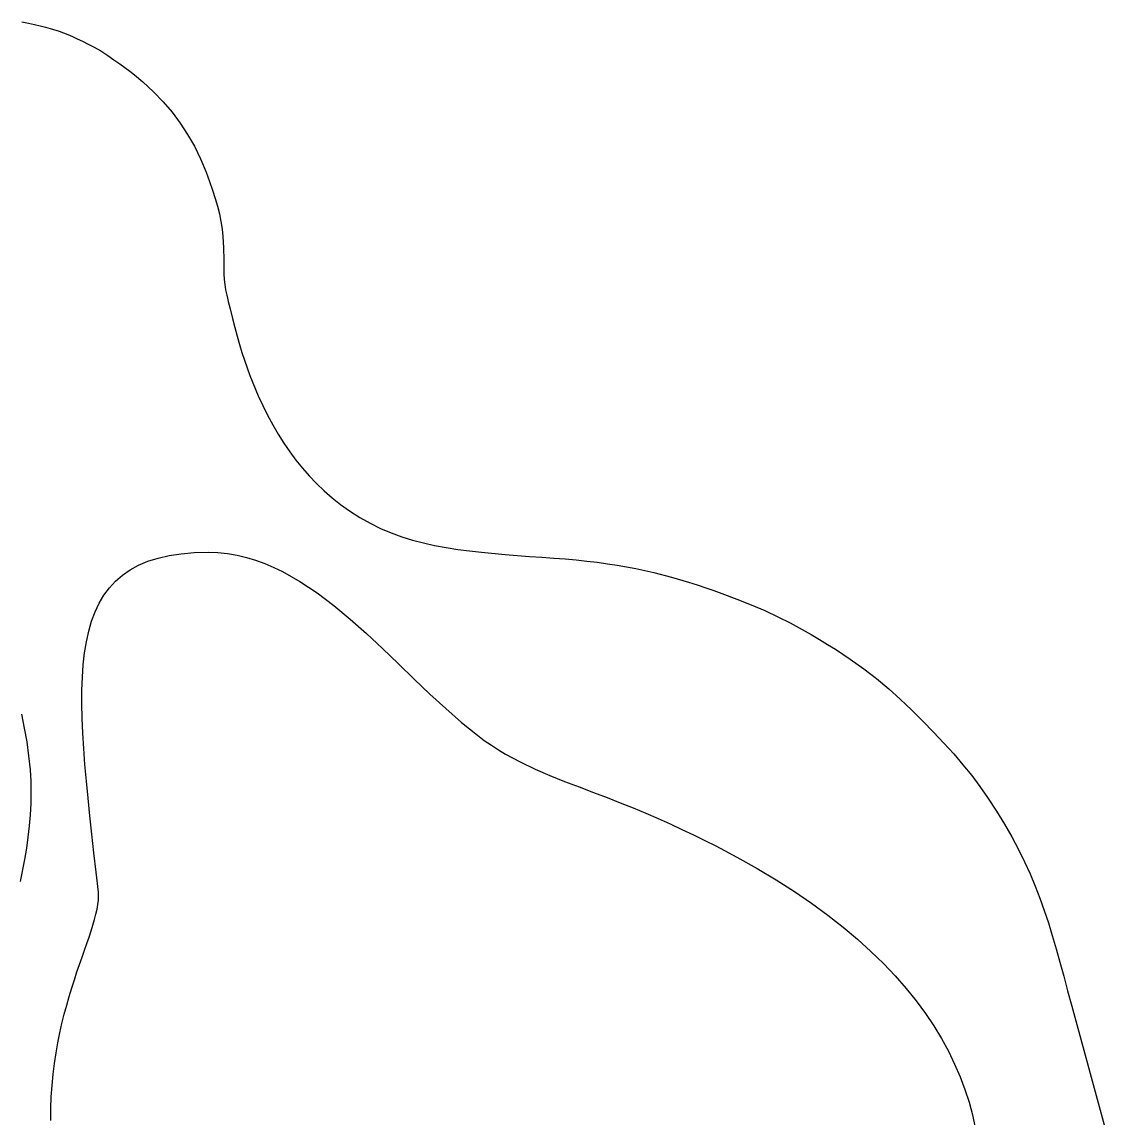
# Model space of a CAD drawing. Header units: millimetres. Extents: x 120 to 668, y 59 to 184.
# Drawn here: x 236.9 to 298.7, y 121.4 to 183.9 of the extents above; entities that cross this region are included whole.
import ezdxf

# ---------------------------------------------------------------- set-up
doc = ezdxf.new("R2010")
doc.units = ezdxf.units.MM
doc.layers.get('0').update_dxf_attribs({"linetype": 'CONTINUOUS', "true_color": 0xffffff})

msp = doc.modelspace()

# ---------------------------------------------------------------- linework, layer by layer
at = {"linetype": 'CONTINUOUS', "true_color": 0xffffff}
for points in [[(236.857, 183.855), (237.242, 183.777), (237.59, 183.702), (237.91, 183.63), (238.202, 183.56), (238.475, 183.487), (238.987, 183.327), (239.487, 183.137), (239.747, 183.025), (240.022, 182.897), (240.315, 182.757), (240.632, 182.595), (240.98, 182.415), (241.362, 182.212), (241.752, 181.95), (242.107, 181.702), (242.435, 181.472), (242.735, 181.255), (243.012, 181.045), (243.272, 180.84), (243.75, 180.437), (244.355, 179.872), (244.91, 179.297), (245.42, 178.707), (245.882, 178.092), (246.307, 177.45), (246.692, 176.772), (247.042, 176.055), (247.362, 175.292), (247.557, 174.77), (247.727, 174.277), (247.877, 173.807), (248.005, 173.357), (248.112, 172.92), (248.2, 172.49), (248.267, 172.062), (248.317, 171.632), (248.357, 170.985), (248.365, 170.302), (248.365, 170.075), (248.365, 169.867), (248.367, 169.68), (248.372, 169.505), (248.39, 169.187), (248.422, 168.895), (248.47, 168.602), (248.532, 168.29), (248.572, 168.12), (248.617, 167.935), (248.667, 167.732), (248.725, 167.51), (248.862, 166.967), (248.997, 166.455), (249.13, 165.965), (249.262, 165.492), (249.4, 165.037), (249.542, 164.595), (249.852, 163.727), (250.33, 162.57), (250.59, 162.005), (250.862, 161.455), (251.15, 160.915), (251.457, 160.39), (251.78, 159.877), (252.12, 159.377), (252.47, 158.902), (252.84, 158.445), (253.232, 158), (253.645, 157.57), (254.077, 157.155), (254.535, 156.757), (255.017, 156.377), (255.522, 156.012), (256.102, 155.64), (256.692, 155.307), (257.287, 155.017), (257.89, 154.762), (258.497, 154.542), (259.112, 154.35), (259.732, 154.187), (260.36, 154.047), (261.02, 153.925), (261.685, 153.82), (262.357, 153.732), (263.032, 153.657), (264.395, 153.527), (265.775, 153.407), (266.475, 153.37), (267.152, 153.327), (267.802, 153.277), (268.432, 153.22), (269.042, 153.155), (269.632, 153.085), (270.205, 153.005), (270.76, 152.92), (271.83, 152.725), (272.857, 152.5), (273.85, 152.245), (274.825, 151.955), (275.322, 151.795), (275.805, 151.637), (276.27, 151.477), (276.722, 151.317), (277.585, 150.995), (278.4, 150.667), (279.172, 150.332), (279.91, 149.987), (280.62, 149.63), (281.305, 149.257), (281.807, 148.972), (282.287, 148.69), (282.75, 148.41), (283.192, 148.132), (283.62, 147.855), (284.03, 147.577), (284.81, 147.022), (285.54, 146.46), (286.23, 145.887), (286.887, 145.3), (287.525, 144.69), (288.167, 144.047), (288.782, 143.417), (289.37, 142.792), (289.927, 142.175), (290.457, 141.557), (290.955, 140.94), (291.425, 140.32), (291.86, 139.695), (292.362, 138.92), (292.82, 138.172), (293.235, 137.445), (293.615, 136.732), (293.96, 136.032), (294.275, 135.34), (294.565, 134.65), (294.835, 133.957), (295.085, 133.26), (295.32, 132.552), (295.545, 131.827), (295.765, 131.085), (295.98, 130.315), (296.197, 129.517), (296.417, 128.687), (296.647, 127.817), (298.662, 120.437)], [(238.512, 121.31), (238.515, 121.99), (238.54, 122.655), (238.582, 123.302), (238.642, 123.935), (238.72, 124.547), (238.81, 125.145), (238.912, 125.725), (239.025, 126.287), (239.15, 126.832), (239.28, 127.362), (239.417, 127.875), (239.56, 128.37), (239.707, 128.85), (239.855, 129.312), (240.002, 129.76), (240.147, 130.19), (240.292, 130.602), (240.43, 131), (240.565, 131.382), (240.69, 131.747), (240.805, 132.095), (240.912, 132.427), (241.005, 132.745), (241.085, 133.045), (241.15, 133.33), (241.197, 133.597), (241.225, 133.85), (241.235, 134.087), (241.222, 134.307), (241.095, 135.437), (240.972, 136.537), (240.852, 137.607), (240.74, 138.645), (240.637, 139.652), (240.542, 140.63), (240.46, 141.572), (240.39, 142.485), (240.335, 143.362), (240.297, 144.207), (240.28, 145.02), (240.282, 145.797), (240.31, 146.542), (240.357, 147.25), (240.435, 147.925), (240.537, 148.562), (240.672, 149.165), (240.837, 149.732), (241.035, 150.262), (241.27, 150.755), (241.54, 151.212), (241.85, 151.63), (242.2, 152.01), (242.592, 152.352), (243.027, 152.655), (243.51, 152.917), (244.04, 153.142), (244.62, 153.327), (245.252, 153.47), (245.935, 153.575), (246.675, 153.637), (247.472, 153.657), (248.03, 153.637), (248.577, 153.582), (249.117, 153.49), (249.65, 153.362), (250.175, 153.205), (250.695, 153.015), (251.205, 152.797), (251.71, 152.552), (252.21, 152.282), (252.702, 151.99), (253.192, 151.675), (253.675, 151.342), (254.155, 150.99), (254.627, 150.622), (255.565, 149.842), (256.49, 149.022), (257.402, 148.17), (258.307, 147.302), (259.207, 146.435), (260.102, 145.58), (261, 144.752), (261.9, 143.967), (262.35, 143.595), (262.805, 143.237), (263.2, 142.945), (263.6, 142.67), (264.005, 142.412), (264.415, 142.167), (265.245, 141.72), (266.087, 141.315), (266.93, 140.95), (267.772, 140.612), (268.605, 140.292), (269.422, 139.985), (270.19, 139.692), (270.94, 139.395), (271.672, 139.097), (272.392, 138.795), (273.095, 138.492), (273.78, 138.185), (274.452, 137.877), (275.107, 137.565), (275.75, 137.252), (276.375, 136.937), (277.582, 136.297), (278.73, 135.652), (279.822, 134.997), (280.855, 134.337), (281.835, 133.667), (282.76, 132.992), (283.63, 132.31), (284.447, 131.622), (285.215, 130.93), (285.932, 130.232), (286.6, 129.53), (287.22, 128.822), (287.79, 128.112), (288.317, 127.397), (288.8, 126.682), (289.237, 125.962), (289.63, 125.24), (289.982, 124.517), (290.295, 123.792), (290.567, 123.067), (290.802, 122.342), (290.997, 121.617), (291.157, 120.892)], [(236.782, 134.91), (237.035, 136.17), (237.14, 136.802), (237.23, 137.437), (237.302, 138.072), (237.355, 138.71), (237.39, 139.347), (237.4, 139.987), (237.387, 140.627), (237.35, 141.27), (237.27, 142.07), (237.162, 142.862), (237.025, 143.65), (236.86, 144.435)]]:
    msp.add_lwpolyline(points, dxfattribs=at)

doc.saveas('drawing.dxf')
